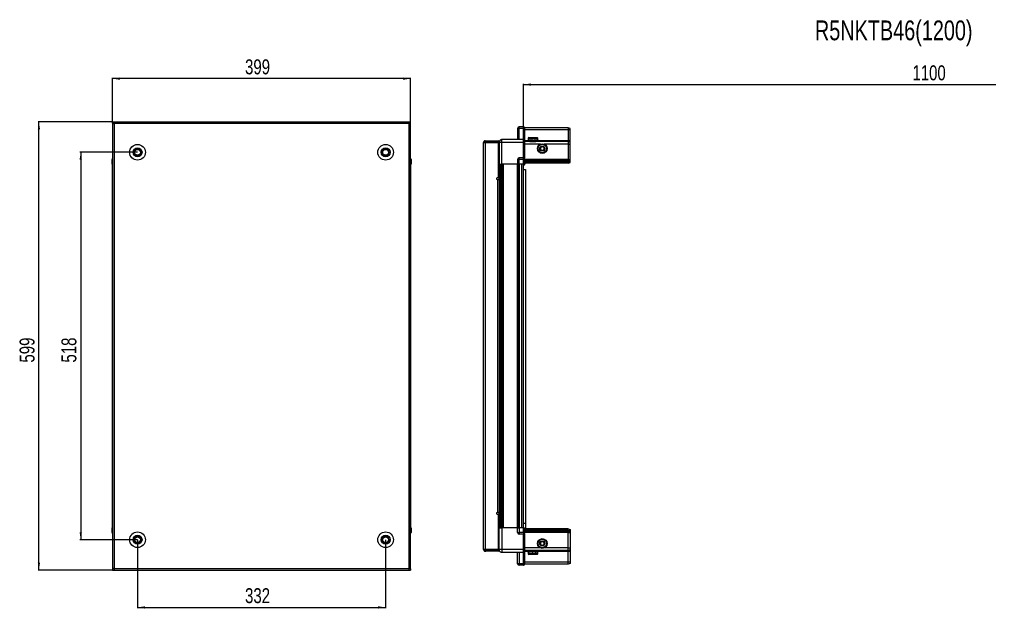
# Model space of a CAD drawing. Header units: millimetres. Extents: x 1021 to 3468, y -487 to 1579.
# Drawn here: x 1021 to 2319, y 792 to 1579 of the extents above; entities that cross this region are included whole.
import ezdxf

# ---------------------------------------------------------------- set-up
doc = ezdxf.new("R2010")
doc.units = ezdxf.units.MM
doc.layers.add('FORMAT', color=7, linetype='Continuous')
doc.styles.add('SLDTEXTSTYLE0', font='TXT', dxfattribs={"width": 0.75})
doc.dimstyles.new('SLDDIMSTYLE0', dxfattribs={"dimtxt": 20, "dimasz": 10, "dimexe": 0, "dimexo": 0.0625, "dimgap": 5, "dimtad": 2, "dimdec": 1, "dimrnd": 1e-09, "dimzin": 12, "dimdsep": 46, "dimtxsty": 'SLDTEXTSTYLE0', "dimsah": 1, "dimcen": 0.09, "dimadec": 0, "dimazin": 3, "dimtfac": 1, "dimtofl": 0, "dimtmove": 0, "dimatfit": 3, "dimfxl": 0, "dimfrac": 2, "dimtolj": 1, "dimtzin": 12, "dimarcsym": 0})

# ---------------------------------------------------------------- blocks, each defined once
blk = doc.blocks.new('_D')
at = {"layer": 'FORMAT'}
for p, q in [((1145.1, 1442.2), (1045.6, 1442.2)), ((1046.6, 843.2), (1046.6, 1442.2)), ((1145.1, 843.2), (1045.6, 843.2))]:
    blk.add_line(p, q, dxfattribs=at)
for points in [[(1046.6, 1442.2), (1045.1, 1432.2), (1048.2, 1432.2)], [(1046.6, 843.2), (1048.2, 853.2), (1045.1, 853.2)]]:
    blk.add_solid(points, dxfattribs=at)
at = {"layer": 'FORMAT', "insert": (1020.8, 1120.5), "char_height": 20, "attachment_point": 1, "rotation": 90, "style": 'SLDTEXTSTYLE0'}
blk.add_mtext('599', dxfattribs=at)
blk = doc.blocks.new('_D_1')
at = {"layer": 'FORMAT'}
for p, q in [((1145.1, 1442.2), (1145.1, 1501.2)), ((1544.1, 1500.2), (1145.1, 1500.2)), ((1544.1, 1442.2), (1544.1, 1501.2))]:
    blk.add_line(p, q, dxfattribs=at)
for points in [[(1145.1, 1500.2), (1155.1, 1498.6), (1155.1, 1501.7)], [(1544.1, 1500.2), (1534.1, 1501.7), (1534.1, 1498.6)]]:
    blk.add_solid(points, dxfattribs=at)
at = {"layer": 'FORMAT', "insert": (1322.5, 1525.9), "char_height": 20, "attachment_point": 1, "style": 'SLDTEXTSTYLE0'}
blk.add_mtext('399', dxfattribs=at)
blk = doc.blocks.new('_D_2')
at = {"layer": 'FORMAT'}
for p, q in [((1178.6, 883.7), (1178.6, 792.2)), ((1510.6, 883.7), (1510.6, 792.2)), ((1178.6, 793.2), (1510.6, 793.2))]:
    blk.add_line(p, q, dxfattribs=at)
for points in [[(1178.6, 793.2), (1188.6, 791.6), (1188.6, 794.7)], [(1510.6, 793.2), (1500.6, 794.7), (1500.6, 791.6)]]:
    blk.add_solid(points, dxfattribs=at)
at = {"layer": 'FORMAT', "insert": (1322.5, 818.9), "char_height": 20, "attachment_point": 1, "style": 'SLDTEXTSTYLE0'}
blk.add_mtext('332', dxfattribs=at)
blk = doc.blocks.new('_D_3')
at = {"layer": 'FORMAT'}
for p, q in [((1178.6, 1401.7), (1101.6, 1401.7)), ((1102.6, 1401.7), (1102.6, 883.7)), ((1178.6, 883.7), (1101.6, 883.7))]:
    blk.add_line(p, q, dxfattribs=at)
for points in [[(1102.6, 1401.7), (1101.1, 1391.7), (1104.2, 1391.7)], [(1102.6, 883.7), (1104.2, 893.7), (1101.1, 893.7)]]:
    blk.add_solid(points, dxfattribs=at)
at = {"layer": 'FORMAT', "insert": (1076.8, 1120.5), "char_height": 20, "attachment_point": 1, "rotation": 90, "style": 'SLDTEXTSTYLE0'}
blk.add_mtext('518', dxfattribs=at)
blk = doc.blocks.new('_D_4')
at = {"layer": 'FORMAT'}
for p, q in [((1695.1, 1385.7), (1695.1, 1493.2)), ((2795.1, 1385.7), (2795.1, 1493.2)), ((1695.1, 1492.2), (2795.1, 1492.2))]:
    blk.add_line(p, q, dxfattribs=at)
for points in [[(1695.1, 1492.2), (1705.1, 1490.6), (1705.1, 1493.7)], [(2795.1, 1492.2), (2785.1, 1493.7), (2785.1, 1490.6)]]:
    blk.add_solid(points, dxfattribs=at)
at = {"layer": 'FORMAT', "insert": (2215.6, 1517.9), "char_height": 20, "attachment_point": 1, "style": 'SLDTEXTSTYLE0'}
blk.add_mtext('1100', dxfattribs=at)

msp = doc.modelspace()

# ---------------------------------------------------------------- linework, layer by layer
at = {"color": 7, "linetype": 'Continuous', "lineweight": 25}
for p, q in [((1145.13, 1440.66), (1145.13, 1442.16)), ((1147.23, 1442.16), (1145.13, 1442.16)), ((1147.23, 1442.16), (1147.23, 1440.06)), ((1542.03, 1442.16), (1147.23, 1442.16)), ((1542.03, 1440.06), (1542.03, 1442.16)), ((1544.13, 1442.16), (1542.03, 1442.16)), ((1544.13, 1440.66), (1544.13, 1442.16)), ((1145.13, 1440.66), (1147.23, 1440.66)), ((1145.13, 1440.66), (1145.13, 1440.06)), ((1145.13, 1440.06), (1145.13, 845.26)), ((1145.13, 1440.06), (1147.23, 1440.06)), ((1542.03, 1440.66), (1544.13, 1440.66)), ((1542.03, 1440.06), (1544.13, 1440.06)), ((1544.13, 1440.06), (1544.13, 1440.66)), ((1544.13, 845.26), (1544.13, 1440.06)), ((1687.28, 1433.66), (1687.28, 1418.66)), ((1695.28, 1435.66), (1689.28, 1435.66)), ((1695.28, 1435.66), (1695.62, 1435.66)), ((1695.28, 1435.66), (1695.28, 1433.66)), ((1695.28, 1418.86), (1695.28, 1433.66)), ((1695.28, 1418.86), (1695.28, 1433.66)), ((1696.48, 1435.16), (1695.62, 1435.66)), ((1696.48, 1433.66), (1696.48, 1435.16)), ((1754.78, 1434.16), (1696.48, 1434.16)), ((1696.48, 1433.66), (1696.48, 1418.86)), ((1754.78, 1431.66), (1696.48, 1431.66)), ((1754.78, 1434.16), (1754.78, 1431.66)), ((1757.78, 1433.36), (1754.78, 1434.16)), ((1754.78, 1431.66), (1754.78, 1417.16)), ((1757.78, 1431.51), (1754.78, 1431.66)), ((1757.78, 1431.51), (1757.78, 1433.36)), ((1757.78, 1417.16), (1757.78, 1431.51)), ((1643.88, 1415.41), (1643.88, 1416.91)), ((1643.88, 1416.91), (1644.78, 1416.91)), ((1643.88, 1415.41), (1644.78, 1415.41)), ((1644.78, 1416.91), (1661.28, 1416.91)), ((1644.78, 1415.41), (1644.78, 1416.91)), ((1644.78, 1415.41), (1661.28, 1415.41)), ((1661.28, 1415.41), (1661.28, 1416.91)), ((1695.28, 1418.66), (1666.28, 1418.66)), ((1695.28, 1418.66), (1695.28, 1418.86)), ((1695.28, 1418.66), (1696.48, 1418.66)), ((1695.28, 1414.66), (1695.28, 1418.66)), ((1696.48, 1418.86), (1696.48, 1418.66)), ((1696.48, 1418.66), (1696.48, 1414.66)), ((1754.78, 1416.16), (1696.48, 1416.16)), ((1701.28, 1420.56), (1701.28, 1418.16)), ((1701.28, 1418.16), (1701.28, 1417.66)), ((1701.28, 1417.66), (1701.42, 1417.66)), ((1701.61, 1418.16), (1701.42, 1418.16)), ((1701.42, 1418.16), (1701.42, 1417.66)), ((1701.42, 1417.66), (1701.61, 1417.66)), ((1701.61, 1418.16), (1701.61, 1417.66)), ((1701.61, 1417.66), (1702.14, 1417.66)), ((1702.08, 1421.36), (1709.25, 1421.36)), ((1702.54, 1418.16), (1702.14, 1418.16)), ((1702.14, 1418.16), (1702.14, 1417.66)), ((1702.14, 1417.66), (1702.54, 1417.66)), ((1702.54, 1418.16), (1702.54, 1417.66)), ((1702.54, 1417.66), (1703.41, 1417.66)), ((1703.38, 1417.66), (1703.38, 1417.56)), ((1703.38, 1417.56), (1712.18, 1417.56)), ((1703.98, 1418.16), (1703.41, 1418.16)), ((1703.41, 1418.16), (1703.41, 1417.66)), ((1703.41, 1417.66), (1703.98, 1417.66)), ((1703.78, 1417.16), (1704.47, 1416.68)), ((1703.78, 1417.16), (1708.81, 1417.16)), ((1704.47, 1416.68), (1703.78, 1416.2)), ((1703.78, 1416.2), (1703.78, 1416.16)), ((1703.78, 1416.2), (1708.81, 1416.2)), ((1703.98, 1418.16), (1703.98, 1417.66)), ((1703.98, 1417.66), (1705.1, 1417.66)), ((1704.47, 1416.68), (1708.64, 1416.68)), ((1705.79, 1418.16), (1705.1, 1418.16)), ((1705.1, 1418.16), (1705.1, 1417.66)), ((1705.1, 1417.66), (1705.79, 1417.66)), ((1705.79, 1418.16), (1705.79, 1417.66)), ((1705.79, 1417.66), (1707.07, 1417.66)), ((1707.8, 1418.16), (1707.07, 1418.16)), ((1707.07, 1418.16), (1707.07, 1417.66)), ((1707.07, 1417.66), (1707.3, 1417.66)), ((1707.3, 1418.16), (1707.3, 1417.66)), ((1707.8, 1418.16), (1707.8, 1417.66)), ((1707.8, 1418.16), (1707.8, 1417.66)), ((1707.8, 1417.66), (1709.1, 1417.66)), ((1707.8, 1417.66), (1707.8, 1417.66)), ((1708.64, 1416.68), (1711.09, 1416.68)), ((1708.81, 1417.16), (1711.78, 1417.16)), ((1708.81, 1416.2), (1711.78, 1416.2)), ((1709.81, 1418.16), (1709.1, 1418.16)), ((1709.1, 1418.16), (1709.1, 1417.66)), ((1709.16, 1418.16), (1709.16, 1417.66)), ((1709.16, 1417.66), (1709.81, 1417.66)), ((1709.25, 1421.36), (1713.48, 1421.36)), ((1709.81, 1418.16), (1709.81, 1417.66)), ((1709.81, 1417.66), (1711, 1417.66)), ((1711.62, 1418.16), (1711, 1418.16)), ((1711, 1418.16), (1711, 1417.66)), ((1711, 1417.66), (1711.62, 1417.66)), ((1711.09, 1416.68), (1711.78, 1417.16)), ((1711.78, 1416.2), (1711.09, 1416.68)), ((1711.62, 1418.16), (1711.62, 1417.66)), ((1711.62, 1417.66), (1712.59, 1417.66)), ((1711.78, 1416.16), (1711.78, 1416.2)), ((1712.18, 1417.56), (1712.18, 1417.66)), ((1713.05, 1418.16), (1712.59, 1418.16)), ((1712.59, 1418.16), (1712.59, 1417.66)), ((1712.59, 1417.66), (1713.05, 1417.66)), ((1713.05, 1418.16), (1713.05, 1417.66)), ((1713.05, 1417.66), (1713.71, 1417.66)), ((1713.97, 1418.16), (1713.71, 1418.16)), ((1713.71, 1418.16), (1713.71, 1417.66)), ((1713.71, 1417.66), (1713.97, 1417.66)), ((1713.97, 1418.16), (1713.97, 1417.66)), ((1713.97, 1417.66), (1714.24, 1417.66)), ((1714.28, 1418.16), (1714.24, 1418.16)), ((1714.24, 1418.16), (1714.24, 1417.66)), ((1714.24, 1417.66), (1714.28, 1417.66)), ((1714.28, 1418.16), (1714.28, 1420.56)), ((1714.28, 1418.16), (1714.28, 1417.66)), ((1754.78, 1417.16), (1754.78, 1416.16)), ((1754.78, 1416.16), (1754.78, 1412.66)), ((1757.78, 1415.36), (1754.78, 1416.16)), ((1757.78, 1415.36), (1757.78, 1417.16)), ((1757.78, 1412.33), (1757.78, 1415.36)), ((1643.28, 1414.81), (1641.78, 1414.81)), ((1641.78, 1414.31), (1641.78, 1414.81)), ((1641.78, 871.01), (1641.78, 1414.31)), ((1643.88, 1414.91), (1661.28, 1414.91)), ((1662.78, 1414.91), (1661.28, 1414.91)), ((1661.28, 1414.91), (1661.28, 1367.41)), ((1662.78, 1414.66), (1662.78, 1385.66)), ((1695.28, 1394.36), (1695.28, 1414.66)), ((1696.48, 1414.66), (1696.48, 1394.36)), ((1717.78, 1412.66), (1696.48, 1412.66)), ((1754.78, 1412.66), (1722.78, 1412.66)), ((1754.78, 1412.66), (1754.78, 1392.16)), ((1754.78, 1412.66), (1757.78, 1412.33)), ((1757.78, 1392.16), (1757.78, 1412.33)), ((1144.63, 1392.16), (1144.63, 1385.66)), ((1144.63, 1385.66), (1144.63, 1392.16)), ((1544.13, 1393.49), (1544.13, 1393.49)), ((1544.63, 1392.16), (1544.63, 1385.66)), ((1544.63, 1385.66), (1544.63, 1392.16)), ((1687.28, 1392.16), (1687.28, 1385.66)), ((1695.28, 1394.16), (1689.28, 1394.16)), ((1695.28, 1394.16), (1695.28, 1394.36)), ((1695.28, 1394.16), (1695.28, 1392.16)), ((1695.28, 1394.16), (1696.48, 1394.16)), ((1695.28, 1385.66), (1695.28, 1392.16)), ((1695.28, 1385.66), (1695.28, 1392.16)), ((1695.62, 1385.66), (1695.62, 1392.16)), ((1696.48, 1394.36), (1696.48, 1394.16)), ((1696.48, 1393.49), (1696.48, 1394.16)), ((1696.48, 1393.49), (1696.48, 1385.66)), ((1754.78, 1391.16), (1696.48, 1391.16)), ((1754.78, 1390.16), (1696.48, 1390.16)), ((1754.78, 1392.16), (1754.78, 1391.16)), ((1754.78, 1391.16), (1754.78, 1390.16)), ((1754.78, 1391.16), (1757.78, 1390.36)), ((1754.78, 1390.16), (1754.78, 1388.66)), ((1754.78, 1390.16), (1757.78, 1389.62)), ((1757.78, 1390.36), (1757.78, 1392.16)), ((1757.78, 1389.62), (1757.78, 1390.36)), ((1757.78, 1389.12), (1757.78, 1389.62)), ((1144.63, 1385.66), (1144.63, 1385.66)), ((1145.13, 1385.66), (1144.63, 1385.66)), ((1144.78, 1385.66), (1144.78, 899.66)), ((1544.13, 1385.66), (1544.63, 1385.66)), ((1544.48, 899.66), (1544.48, 1385.66)), ((1544.63, 1385.66), (1544.63, 1385.66)), ((1544.63, 1385.66), (1544.63, 1385.66)), ((1661.28, 1388.41), (1662.78, 1388.41)), ((1662.78, 1385.66), (1661.28, 1385.66)), ((1663.43, 899.66), (1663.43, 1385.66)), ((1665.23, 1385.66), (1665.23, 899.66)), ((1665.26, 1385.66), (1665.26, 899.66)), ((1687.28, 1385.66), (1666.28, 1385.66)), ((1687.28, 1385.66), (1689.28, 1385.66)), ((1687.93, 899.66), (1687.93, 1385.66)), ((1695.28, 1385.66), (1689.28, 1385.66)), ((1695.13, 899.66), (1695.13, 1385.66)), ((1695.13, 1378.66), (1697.63, 1378.66)), ((1695.28, 1385.66), (1695.62, 1385.66)), ((1695.28, 1385.66), (1695.28, 1385.66)), ((1696.48, 1385.66), (1695.62, 1385.66)), ((1695.62, 1385.66), (1695.62, 1385.66)), ((1754.78, 1388.66), (1696.48, 1388.66)), ((1754.78, 1387.16), (1696.48, 1387.16)), ((1697.63, 1378.66), (1697.63, 905.16)), ((1754.78, 1388.66), (1757.78, 1389.12)), ((1754.78, 1388.66), (1754.78, 1387.16)), ((1754.78, 1387.16), (1757.78, 1387.97)), ((1757.78, 1387.97), (1757.78, 1389.12)), ((1661.28, 1367.41), (1659.93, 1367.41)), ((1659.93, 1365.41), (1660.68, 1365.41)), ((1660.68, 1365.41), (1662.78, 1365.41)), ((1662.78, 1365.41), (1662.78, 919.91)), ((1660.68, 919.91), (1659.93, 919.91)), ((1659.93, 917.91), (1661.28, 917.91)), ((1662.78, 919.91), (1660.68, 919.91)), ((1661.28, 917.91), (1661.28, 870.41)), ((1144.63, 893.16), (1144.63, 899.66)), ((1144.63, 899.66), (1144.63, 899.66)), ((1144.63, 899.66), (1144.63, 899.66)), ((1144.63, 899.66), (1144.63, 893.16)), ((1145.13, 899.66), (1144.63, 899.66)), ((1544.13, 899.66), (1544.63, 899.66)), ((1544.63, 899.66), (1544.63, 899.66)), ((1544.63, 893.16), (1544.63, 899.66)), ((1544.63, 899.66), (1544.63, 893.16)), ((1662.78, 899.66), (1661.28, 899.66)), ((1662.78, 896.91), (1661.28, 896.91)), ((1662.78, 870.66), (1662.78, 899.66)), ((1687.28, 899.66), (1666.28, 899.66)), ((1687.28, 893.16), (1687.28, 899.66)), ((1687.28, 899.66), (1689.28, 899.66)), ((1695.28, 899.66), (1689.28, 899.66)), ((1697.63, 905.16), (1695.13, 905.16)), ((1695.28, 893.16), (1695.28, 899.66)), ((1695.28, 899.66), (1695.62, 899.66)), ((1695.62, 893.16), (1695.62, 899.66)), ((1695.62, 899.66), (1696.48, 899.66)), ((1696.48, 899.66), (1696.48, 891.84)), ((1754.78, 898.16), (1696.48, 898.16)), ((1754.78, 896.66), (1696.48, 896.66)), ((1697.63, 905.16), (1697.63, 898.16)), ((1754.78, 896.66), (1754.78, 898.16)), ((1754.78, 898.16), (1757.78, 897.36)), ((1754.78, 895.16), (1754.78, 896.66)), ((1754.78, 896.66), (1757.78, 896.21)), ((1757.78, 897.36), (1757.78, 896.21)), ((1757.78, 896.21), (1757.78, 895.71)), ((1145.13, 891.84), (1145.13, 891.84)), ((1695.28, 891.16), (1689.28, 891.16)), ((1695.28, 893.16), (1695.28, 891.16)), ((1695.28, 893.16), (1695.28, 891.16)), ((1695.28, 891.16), (1696.48, 891.16)), ((1695.28, 890.96), (1695.28, 891.16)), ((1695.28, 870.66), (1695.28, 890.96)), ((1754.78, 895.16), (1696.48, 895.16)), ((1754.78, 894.16), (1696.48, 894.16)), ((1696.48, 891.16), (1696.48, 891.84)), ((1696.48, 891.16), (1696.48, 890.96)), ((1696.48, 890.96), (1696.48, 870.66)), ((1754.78, 895.16), (1757.78, 895.71)), ((1754.78, 894.16), (1754.78, 895.16)), ((1754.78, 894.16), (1757.78, 894.97)), ((1754.78, 893.16), (1754.78, 894.16)), ((1754.78, 872.66), (1754.78, 893.16)), ((1757.78, 895.71), (1757.78, 894.97)), ((1757.78, 894.97), (1757.78, 893.16)), ((1757.78, 893.16), (1757.78, 873)), ((1641.78, 870.51), (1641.78, 871.01)), ((1643.28, 870.51), (1641.78, 870.51)), ((1661.28, 870.41), (1643.88, 870.41)), ((1643.88, 869.91), (1643.88, 868.41)), ((1643.88, 869.91), (1644.78, 869.91)), ((1661.28, 869.91), (1644.78, 869.91)), ((1644.78, 869.91), (1644.78, 868.41)), ((1661.28, 870.41), (1662.78, 870.41)), ((1661.28, 869.91), (1661.28, 868.41)), ((1695.28, 866.66), (1695.28, 870.66)), ((1717.78, 872.66), (1696.48, 872.66)), ((1696.48, 870.66), (1696.48, 866.66)), ((1754.78, 872.66), (1722.78, 872.66)), ((1754.78, 872.66), (1757.78, 873)), ((1754.78, 869.16), (1754.78, 872.66)), ((1757.78, 869.97), (1754.78, 869.16)), ((1757.78, 873), (1757.78, 869.97)), ((1757.78, 869.97), (1757.78, 868.16)), ((1643.88, 868.41), (1644.78, 868.41)), ((1661.28, 868.41), (1644.78, 868.41)), ((1695.28, 866.66), (1666.28, 866.66)), ((1687.28, 851.66), (1687.28, 866.66)), ((1695.28, 866.66), (1696.48, 866.66)), ((1695.28, 866.46), (1695.28, 866.66)), ((1695.28, 851.66), (1695.28, 866.46)), ((1754.78, 869.16), (1696.48, 869.16)), ((1696.48, 866.66), (1696.48, 866.46)), ((1696.48, 866.46), (1696.48, 851.66)), ((1701.28, 867.66), (1701.28, 864.76)), ((1701.38, 867.66), (1701.28, 867.66)), ((1701.38, 867.16), (1701.38, 867.66)), ((1701.55, 867.66), (1701.38, 867.66)), ((1701.38, 867.16), (1701.55, 867.16)), ((1701.55, 867.16), (1701.55, 867.66)), ((1702.04, 867.66), (1701.55, 867.66)), ((1702.04, 867.16), (1702.04, 867.66)), ((1702.42, 867.66), (1702.04, 867.66)), ((1702.04, 867.16), (1702.42, 867.16)), ((1702.23, 863.96), (1702.08, 863.96)), ((1713.48, 863.96), (1702.23, 863.96)), ((1702.42, 867.16), (1702.42, 867.66)), ((1703.26, 867.66), (1702.42, 867.66)), ((1703.26, 867.16), (1703.26, 867.66)), ((1703.81, 867.66), (1703.26, 867.66)), ((1703.26, 867.16), (1703.81, 867.16)), ((1703.38, 867.76), (1703.38, 867.66)), ((1708.78, 867.76), (1703.38, 867.76)), ((1703.78, 869.16), (1703.78, 869.13)), ((1703.78, 869.13), (1704.47, 868.65)), ((1703.89, 869.13), (1703.78, 869.13)), ((1704.47, 868.65), (1703.78, 868.16)), ((1703.89, 868.16), (1703.78, 868.16)), ((1703.81, 867.16), (1703.81, 867.66)), ((1704.92, 867.66), (1703.81, 867.66)), ((1711.78, 869.13), (1703.89, 869.13)), ((1711.78, 868.16), (1703.89, 868.16)), ((1704.56, 868.65), (1704.47, 868.65)), ((1711.09, 868.65), (1704.56, 868.65)), ((1704.92, 867.16), (1704.92, 867.66)), ((1705.6, 867.66), (1704.92, 867.66)), ((1704.92, 867.16), (1705.6, 867.16)), ((1705.6, 867.16), (1705.6, 867.66)), ((1706.86, 867.66), (1705.6, 867.66)), ((1706.86, 867.16), (1706.86, 867.66)), ((1707.16, 867.66), (1706.86, 867.66)), ((1706.86, 867.16), (1707.6, 867.16)), ((1707.16, 867.16), (1707.16, 867.66)), ((1707.6, 867.16), (1707.6, 867.66)), ((1708.9, 867.66), (1707.6, 867.66)), ((1712.18, 867.76), (1708.78, 867.76)), ((1708.9, 867.16), (1708.9, 867.66)), ((1708.9, 867.16), (1709.61, 867.16)), ((1709.02, 867.16), (1709.02, 867.66)), ((1709.61, 867.66), (1709.02, 867.66)), ((1709.61, 867.16), (1709.61, 867.66)), ((1710.82, 867.66), (1709.61, 867.66)), ((1710.82, 867.16), (1710.82, 867.66)), ((1711.45, 867.66), (1710.82, 867.66)), ((1710.82, 867.16), (1711.45, 867.16)), ((1711.09, 868.65), (1711.78, 869.13)), ((1711.78, 868.16), (1711.09, 868.65)), ((1711.45, 867.16), (1711.45, 867.66)), ((1712.45, 867.66), (1711.45, 867.66)), ((1711.78, 869.13), (1711.78, 869.16)), ((1712.18, 867.66), (1712.18, 867.76)), ((1712.45, 867.16), (1712.45, 867.66)), ((1712.93, 867.66), (1712.45, 867.66)), ((1712.45, 867.16), (1712.93, 867.16)), ((1712.93, 867.16), (1712.93, 867.66)), ((1713.62, 867.66), (1712.93, 867.66)), ((1713.62, 867.16), (1713.62, 867.66)), ((1713.91, 867.66), (1713.62, 867.66)), ((1713.62, 867.16), (1713.91, 867.16)), ((1713.91, 867.16), (1713.91, 867.66)), ((1714.22, 867.66), (1713.91, 867.66)), ((1714.22, 867.16), (1714.22, 867.66)), ((1714.28, 867.66), (1714.22, 867.66)), ((1714.22, 867.16), (1714.28, 867.16)), ((1714.28, 864.76), (1714.28, 867.66)), ((1714.28, 867.16), (1714.28, 867.66)), ((1714.28, 867.66), (1714.28, 867.66)), ((1754.78, 868.16), (1754.78, 869.16)), ((1754.78, 853.66), (1754.78, 868.16)), ((1757.78, 868.16), (1757.78, 853.82)), ((1147.23, 845.26), (1145.13, 845.26)), ((1145.13, 845.26), (1145.13, 844.66)), ((1145.13, 844.66), (1145.13, 843.16)), ((1147.23, 844.66), (1145.13, 844.66)), ((1147.23, 845.26), (1147.23, 843.16)), ((1542.03, 843.16), (1542.03, 845.26)), ((1544.13, 845.26), (1542.03, 845.26)), ((1544.13, 844.66), (1542.03, 844.66)), ((1544.13, 844.66), (1544.13, 845.26)), ((1544.13, 844.66), (1544.13, 843.16)), ((1695.28, 849.66), (1689.28, 849.66)), ((1695.28, 851.66), (1695.28, 849.66)), ((1695.28, 849.66), (1695.62, 849.66)), ((1695.28, 849.66), (1695.28, 849.66)), ((1695.28, 849.66), (1695.62, 849.66)), ((1695.62, 849.66), (1696.48, 850.16)), ((1695.62, 849.66), (1696.48, 850.16)), ((1754.78, 853.66), (1696.48, 853.66)), ((1696.48, 850.16), (1696.48, 851.66)), ((1754.78, 851.16), (1696.48, 851.16)), ((1757.78, 853.82), (1754.78, 853.66)), ((1754.78, 851.16), (1754.78, 853.66)), ((1757.78, 851.97), (1754.78, 851.16)), ((1757.78, 853.82), (1757.78, 851.97)), ((1145.13, 843.16), (1147.23, 843.16)), ((1147.23, 843.16), (1542.03, 843.16)), ((1542.03, 843.16), (1544.13, 843.16))]:
    msp.add_line(p, q, dxfattribs=at)
at = {"color": 8, "linetype": 'Continuous', "lineweight": 18}
for p, q in [((1542.03, 1440.06), (1147.23, 1440.06)), ((1147.23, 1440.06), (1147.23, 845.26)), ((1542.03, 845.26), (1542.03, 1440.06)), ((1689.28, 1433.66), (1687.28, 1433.66)), ((1689.28, 1433.66), (1689.28, 1435.66)), ((1689.28, 1418.66), (1689.28, 1433.66)), ((1695.28, 1433.66), (1689.28, 1433.66)), ((1695.28, 1433.66), (1696.48, 1433.66)), ((1695.28, 1418.86), (1696.48, 1418.86)), ((1703.78, 1417.16), (1696.48, 1417.16)), ((1701.28, 1420.56), (1709.46, 1420.56)), ((1709.46, 1420.56), (1714.28, 1420.56)), ((1754.78, 1417.16), (1711.78, 1417.16)), ((1757.78, 1417.16), (1754.78, 1417.16)), ((1643.88, 1414.91), (1643.88, 870.41)), ((1666.28, 1385.66), (1666.28, 1414.66)), ((1695.28, 1414.66), (1666.28, 1414.66)), ((1695.28, 1414.66), (1696.48, 1414.66)), ((1145.13, 1392.16), (1144.63, 1392.16)), ((1544.13, 1392.16), (1544.63, 1392.16)), ((1687.28, 1392.16), (1689.28, 1392.16)), ((1689.28, 1392.16), (1689.28, 1394.16)), ((1689.28, 1385.66), (1689.28, 1392.16)), ((1695.28, 1392.16), (1689.28, 1392.16)), ((1695.28, 1394.36), (1696.48, 1394.36)), ((1695.28, 1392.16), (1695.62, 1392.16)), ((1754.78, 1392.16), (1696.48, 1392.16)), ((1754.78, 1392.16), (1757.78, 1392.16)), ((1662.78, 1365.41), (1662.78, 1385.66)), ((1664.02, 1385.66), (1664.02, 899.66)), ((1666.47, 899.66), (1666.47, 1385.66)), ((1667.88, 1385.66), (1667.88, 899.66)), ((1687.28, 899.66), (1687.28, 1385.66)), ((1689.93, 899.66), (1689.93, 1385.66)), ((1693.13, 899.66), (1693.13, 1385.66)), ((1695.28, 1385.66), (1695.62, 1385.66)), ((1660.68, 919.91), (1660.68, 1365.41)), ((1662.78, 899.66), (1662.78, 919.91)), ((1666.28, 899.66), (1666.28, 870.66)), ((1689.28, 899.66), (1689.28, 893.16)), ((1145.13, 893.16), (1144.63, 893.16)), ((1544.13, 893.16), (1544.63, 893.16)), ((1687.28, 893.16), (1689.28, 893.16)), ((1689.28, 893.16), (1689.28, 891.16)), ((1695.28, 893.16), (1689.28, 893.16)), ((1695.28, 893.16), (1695.62, 893.16)), ((1696.48, 890.96), (1695.28, 890.96)), ((1754.78, 893.16), (1696.48, 893.16)), ((1754.78, 893.16), (1757.78, 893.16)), ((1695.28, 870.66), (1666.28, 870.66)), ((1695.28, 870.66), (1696.48, 870.66)), ((1689.28, 866.66), (1689.28, 851.66)), ((1696.48, 866.46), (1695.28, 866.46)), ((1703.78, 868.16), (1696.48, 868.16)), ((1701.45, 864.76), (1701.28, 864.76)), ((1714.28, 864.76), (1701.45, 864.76)), ((1754.78, 868.16), (1711.78, 868.16)), ((1757.78, 868.16), (1754.78, 868.16)), ((1147.23, 845.26), (1542.03, 845.26)), ((1689.28, 851.66), (1687.28, 851.66)), ((1689.28, 851.66), (1689.28, 849.66)), ((1695.28, 851.66), (1689.28, 851.66)), ((1695.28, 851.66), (1696.48, 851.66))]:
    msp.add_line(p, q, dxfattribs=at)
at = {"color": 7, "linetype": 'Continuous', "lineweight": 25}
for centre, radius in [((1178.63, 1401.66), 10.5), ((1178.63, 1401.66), 6), ((1178.63, 1401.66), 3.9), ((1510.63, 1401.66), 10.5), ((1510.63, 1401.66), 6), ((1510.63, 1401.66), 3.9), ((1720.28, 1406.66), 6.5), ((1720.28, 1406.66), 3.46), ((1178.63, 883.66), 10.5), ((1178.63, 883.66), 6), ((1178.63, 883.66), 3.9), ((1510.63, 883.66), 10.5), ((1510.63, 883.66), 6), ((1510.63, 883.66), 3.9), ((1720.28, 878.66), 6.5), ((1720.28, 878.66), 3.46)]:
    msp.add_circle(centre, radius, dxfattribs=at)
at = {"color": 8, "linetype": 'Continuous', "lineweight": 18}
for centre in [(1720.28, 1406.66), (1720.28, 878.66)]:
    msp.add_circle(centre, 5.7, dxfattribs=at)
at = {"color": 7, "linetype": 'Continuous', "lineweight": 25}
for centre, radius, start, end in [((1689.28, 1433.66), 2, 90, 180), ((1661.18, 1414.81), 0.6, 9.59407, 90), ((1661.18, 1414.81), 2.1, 32.2369, 87.2706), ((1702.08, 1420.56), 0.8, 90, 180), ((1703.38, 1417.16), 0.4, 0, 90), ((1712.18, 1417.16), 0.4, 90, 180), ((1713.48, 1420.56), 0.8, 0, 90), ((1178.63, 1401.66), 4.62, 120, 180), ((1178.63, 1401.66), 4.62, 60, 120), ((1178.63, 1401.66), 4.62, 360, 60), ((1510.63, 1401.66), 4.62, 120, 180), ((1510.63, 1401.66), 4.62, 60, 120), ((1510.63, 1401.66), 4.62, 0, 60), ((1643.78, 1414.41), 0.5, 90, 117.7907), ((1720.28, 1406.66), 2.5, 161.00659, 221.00659), ((1720.28, 1406.66), 2.5, 101.00659, 161.00659), ((1720.28, 1406.66), 2.5, 221.00659, 281.00659), ((1720.28, 1406.66), 2.5, 41.00659, 101.00659), ((1720.28, 1406.66), 2.5, 281.00659, 341.00659), ((1720.28, 1406.66), 2.5, 341.00659, 41.00659), ((1146.63, 1392.16), 2, 138.59038, 180), ((1178.63, 1401.66), 4.62, 180, 240), ((1178.63, 1401.66), 4.62, 240, 300), ((1178.63, 1401.66), 4.62, 300, 360), ((1510.63, 1401.66), 4.62, 180, 240), ((1510.63, 1401.66), 4.62, 240, 300), ((1510.63, 1401.66), 4.62, 300, 0), ((1542.63, 1392.16), 2, 33.78451, 41.40962), ((1542.63, 1392.16), 2, 0, 41.40962), ((1542.63, 1392.16), 2, 360, 19.56674), ((1689.28, 1392.16), 2, 90, 180), ((1692.63, 1388.31), 5, 300, 346.70293), ((1659.93, 1366.41), 1, 90, 270), ((1659.93, 918.91), 1, 90, 270), ((1146.63, 893.16), 2, 180, 221.40962), ((1146.63, 893.16), 2, 180, 221.40962), ((1178.63, 883.66), 4.62, 120, 180), ((1178.63, 883.66), 4.62, 180, 240), ((1178.63, 883.66), 4.62, 60, 120), ((1178.63, 883.66), 4.62, 360, 60), ((1178.63, 883.66), 4.62, 300, 360), ((1510.63, 883.66), 4.62, 120, 180), ((1510.63, 883.66), 4.62, 180, 240), ((1510.63, 883.66), 4.62, 60, 120), ((1510.63, 883.66), 4.62, 360, 60), ((1510.63, 883.66), 4.62, 300, 360), ((1542.63, 893.16), 2, 318.57492, 360), ((1542.63, 893.16), 2, 318.59038, 0), ((1689.28, 893.16), 2, 180, 270), ((1178.63, 883.66), 4.62, 240, 300), ((1510.63, 883.66), 4.62, 240, 300), ((1643.78, 870.91), 0.5, 243.58436, 270), ((1661.18, 870.51), 0.6, 270, 350.40593), ((1720.28, 878.66), 2.5, 127.98423, 187.98423), ((1720.28, 878.66), 2.5, 187.98423, 247.98423), ((1720.28, 878.66), 2.5, 67.98423, 127.98423), ((1720.28, 878.66), 2.5, 247.98423, 307.98423), ((1720.28, 878.66), 2.5, 7.98423, 67.98423), ((1720.28, 878.66), 2.5, 307.98423, 7.98423), ((1661.18, 870.51), 2.1, 272.7294, 327.8305), ((1702.08, 864.76), 0.8, 180, 270), ((1703.38, 868.16), 0.4, 270, 0), ((1712.18, 868.16), 0.4, 180, 270), ((1713.48, 864.76), 0.8, 270, 360), ((1689.28, 851.66), 2, 180, 270)]:
    msp.add_arc(centre, radius, start, end, dxfattribs=at)
for centre, start_param, end_param in [((1699.08, 1392.16), 2.4188584, 3.1415927), ((1699.08, 893.16), 3.1415927, 3.8643269)]:
    msp.add_ellipse(centre, major_axis=(3.46, 0), ratio=0.5773503, start_param=start_param, end_param=end_param, dxfattribs=at)
for points, knots in [([(1643.88, 1416.91), (1643.63, 1416.89), (1643.14, 1416.84), (1642.5, 1416.44), (1642.03, 1415.88), (1641.81, 1415.3), (1641.79, 1414.94), (1641.78, 1414.81)], [0, 0, 0, 0, 0.2302553, 0.4485219, 0.6667858, 0.8850496, 1, 1, 1, 1]), ([(1666.28, 1418.66), (1665.84, 1418.62), (1665.17, 1418.55), (1664.35, 1418.11), (1663.79, 1417.66), (1663.34, 1417.1), (1662.9, 1416.28), (1662.83, 1415.6), (1662.78, 1415.16)], [0, 0, 0, 0, 0.2394568, 0.3683607, 0.5, 0.6316393, 0.7605432, 1, 1, 1, 1]), ([(1174.01, 1401.66), (1174.34, 1402.24), (1174.91, 1403.22), (1175.73, 1404.64), (1176.14, 1405.35), (1176.32, 1405.66)], [0, 0, 0, 0, 0.4391308, 0.7513783, 1, 1, 1, 1]), ([(1176.32, 1405.66), (1176.52, 1405.66), (1177.22, 1405.66), (1178.53, 1405.66), (1179.92, 1405.66), (1180.67, 1405.66), (1180.94, 1405.66)], [0, 0, 0, 0, 0.1393293, 0.4852696, 0.8163565, 1, 1, 1, 1]), ([(1180.94, 1405.66), (1181.27, 1405.09), (1181.83, 1404.11), (1182.66, 1402.69), (1183.07, 1401.98), (1183.25, 1401.66)], [0, 0, 0, 0, 0.4391308, 0.7513783, 1, 1, 1, 1]), ([(1506.01, 1401.66), (1506.34, 1402.24), (1506.91, 1403.22), (1507.73, 1404.64), (1508.14, 1405.35), (1508.32, 1405.66)], [0, 0, 0, 0, 0.4391308, 0.7513783, 1, 1, 1, 1]), ([(1508.32, 1405.66), (1508.52, 1405.66), (1509.22, 1405.66), (1510.53, 1405.66), (1511.92, 1405.66), (1512.67, 1405.66), (1512.94, 1405.66)], [0, 0, 0, 0, 0.1393293, 0.4852696, 0.8163565, 1, 1, 1, 1]), ([(1512.94, 1405.66), (1513.27, 1405.09), (1513.83, 1404.11), (1514.66, 1402.69), (1515.07, 1401.98), (1515.25, 1401.66)], [0, 0, 0, 0, 0.4391308, 0.7513783, 1, 1, 1, 1]), ([(1641.78, 1414.31), (1641.81, 1414.36), (1641.86, 1414.45), (1642.26, 1414.58), (1642.81, 1414.71), (1643.39, 1414.82), (1643.76, 1414.89), (1643.88, 1414.91)], [0, 0, 0, 0, 0.2302553, 0.4485219, 0.6667858, 0.8850496, 1, 1, 1, 1]), ([(1662.78, 1415.16), (1662.78, 1415.16), (1662.78, 1415.14), (1662.78, 1415.03), (1662.78, 1414.86), (1662.78, 1414.73), (1662.78, 1414.66)], [0, 0, 0, 0, 0.2493943, 0.5003335, 0.7501667, 1, 1, 1, 1]), ([(1717.45, 1406.11), (1717.62, 1406.6), (1717.93, 1407.51), (1718.24, 1408.42), (1718.39, 1408.84)], [0, 0, 0, 0, 0.5346859, 1, 1, 1, 1]), ([(1719.34, 1403.93), (1719.12, 1404.19), (1718.58, 1404.82), (1717.92, 1405.57), (1717.53, 1406.02), (1717.45, 1406.11)], [0, 0, 0, 0, 0.3629006, 0.8668753, 1, 1, 1, 1]), ([(1718.39, 1408.84), (1718.9, 1408.94), (1719.84, 1409.13), (1720.78, 1409.31), (1721.22, 1409.39)], [0, 0, 0, 0, 0.5346859, 1, 1, 1, 1]), ([(1722.18, 1404.49), (1721.67, 1404.39), (1720.72, 1404.2), (1719.78, 1404.02), (1719.34, 1403.93)], [0, 0, 0, 0, 0.53468586, 1, 1, 1, 1]), ([(1721.22, 1409.39), (1721.3, 1409.3), (1721.7, 1408.85), (1722.35, 1408.1), (1722.89, 1407.48), (1723.12, 1407.22)], [0, 0, 0, 0, 0.1331247, 0.6370994, 1, 1, 1, 1]), ([(1723.12, 1407.22), (1722.95, 1406.73), (1722.64, 1405.82), (1722.32, 1404.91), (1722.18, 1404.49)], [0, 0, 0, 0, 0.5346859, 1, 1, 1, 1]), ([(1176.32, 1397.66), (1175.99, 1398.24), (1175.42, 1399.22), (1174.6, 1400.64), (1174.19, 1401.35), (1174.01, 1401.66)], [0, 0, 0, 0, 0.4391308, 0.7513783, 1, 1, 1, 1]), ([(1180.94, 1397.66), (1180.67, 1397.66), (1179.92, 1397.66), (1178.53, 1397.66), (1177.22, 1397.66), (1176.52, 1397.66), (1176.32, 1397.66)], [0, 0, 0, 0, 0.1836435, 0.5147304, 0.8606707, 1, 1, 1, 1]), ([(1183.25, 1401.66), (1182.92, 1401.09), (1182.35, 1400.11), (1181.53, 1398.69), (1181.12, 1397.98), (1180.94, 1397.66)], [0, 0, 0, 0, 0.4391308, 0.7513783, 1, 1, 1, 1]), ([(1508.32, 1397.66), (1507.99, 1398.24), (1507.42, 1399.22), (1506.6, 1400.64), (1506.19, 1401.35), (1506.01, 1401.66)], [0, 0, 0, 0, 0.4391308, 0.7513783, 1, 1, 1, 1]), ([(1512.94, 1397.66), (1512.67, 1397.66), (1511.92, 1397.66), (1510.53, 1397.66), (1509.22, 1397.66), (1508.52, 1397.66), (1508.32, 1397.66)], [0, 0, 0, 0, 0.1836435, 0.5147304, 0.8606707, 1, 1, 1, 1]), ([(1515.25, 1401.66), (1514.92, 1401.09), (1514.35, 1400.11), (1513.53, 1398.69), (1513.12, 1397.98), (1512.94, 1397.66)], [0, 0, 0, 0, 0.4391308, 0.7513783, 1, 1, 1, 1]), ([(1662.78, 1385.66), (1662.82, 1385.66), (1662.9, 1385.66), (1663.5, 1385.66), (1664.39, 1385.66), (1665.38, 1385.66), (1666.03, 1385.66), (1666.28, 1385.66)], [0, 0, 0, 0, 0.2146939, 0.4293877, 0.6440816, 0.8587754, 1, 1, 1, 1]), ([(1662.78, 899.66), (1662.82, 899.66), (1662.9, 899.66), (1663.5, 899.66), (1664.39, 899.66), (1665.38, 899.66), (1666.03, 899.66), (1666.28, 899.66)], [0, 0, 0, 0, 0.2146939, 0.4293877, 0.6440816, 0.8587754, 1, 1, 1, 1]), ([(1174.01, 883.66), (1174.34, 884.24), (1174.91, 885.22), (1175.73, 886.64), (1176.14, 887.35), (1176.32, 887.66)], [0, 0, 0, 0, 0.4391308, 0.7513783, 1, 1, 1, 1]), ([(1176.32, 879.66), (1175.99, 880.24), (1175.42, 881.22), (1174.6, 882.64), (1174.19, 883.35), (1174.01, 883.66)], [0, 0, 0, 0, 0.4391308, 0.7513783, 1, 1, 1, 1]), ([(1176.32, 887.66), (1176.52, 887.66), (1177.22, 887.66), (1178.53, 887.66), (1179.92, 887.66), (1180.67, 887.66), (1180.94, 887.66)], [0, 0, 0, 0, 0.1393293, 0.4852696, 0.8163565, 1, 1, 1, 1]), ([(1180.94, 887.66), (1181.27, 887.09), (1181.83, 886.11), (1182.66, 884.69), (1183.07, 883.98), (1183.25, 883.66)], [0, 0, 0, 0, 0.4391308, 0.7513783, 1, 1, 1, 1]), ([(1183.25, 883.66), (1182.92, 883.09), (1182.35, 882.11), (1181.53, 880.69), (1181.12, 879.98), (1180.94, 879.66)], [0, 0, 0, 0, 0.4391308, 0.7513783, 1, 1, 1, 1]), ([(1506.01, 883.66), (1506.34, 884.24), (1506.91, 885.22), (1507.73, 886.64), (1508.14, 887.35), (1508.32, 887.66)], [0, 0, 0, 0, 0.4391308, 0.7513783, 1, 1, 1, 1]), ([(1508.32, 879.66), (1507.99, 880.24), (1507.42, 881.22), (1506.6, 882.64), (1506.19, 883.35), (1506.01, 883.66)], [0, 0, 0, 0, 0.4391308, 0.7513783, 1, 1, 1, 1]), ([(1508.32, 887.66), (1508.52, 887.66), (1509.22, 887.66), (1510.53, 887.66), (1511.92, 887.66), (1512.67, 887.66), (1512.94, 887.66)], [0, 0, 0, 0, 0.1393293, 0.4852696, 0.8163565, 1, 1, 1, 1]), ([(1512.94, 887.66), (1513.27, 887.09), (1513.83, 886.11), (1514.66, 884.69), (1515.07, 883.98), (1515.25, 883.66)], [0, 0, 0, 0, 0.4391308, 0.7513783, 1, 1, 1, 1]), ([(1515.25, 883.66), (1514.92, 883.09), (1514.35, 882.11), (1513.53, 880.69), (1513.12, 879.98), (1512.94, 879.66)], [0, 0, 0, 0, 0.4391308, 0.7513783, 1, 1, 1, 1]), ([(1180.94, 879.66), (1180.67, 879.66), (1179.92, 879.66), (1178.53, 879.66), (1177.22, 879.66), (1176.52, 879.66), (1176.32, 879.66)], [0, 0, 0, 0, 0.1836435, 0.5147304, 0.8606707, 1, 1, 1, 1]), ([(1512.94, 879.66), (1512.67, 879.66), (1511.92, 879.66), (1510.53, 879.66), (1509.22, 879.66), (1508.52, 879.66), (1508.32, 879.66)], [0, 0, 0, 0, 0.1836435, 0.5147304, 0.8606707, 1, 1, 1, 1]), ([(1643.88, 870.41), (1643.63, 870.46), (1643.14, 870.55), (1642.5, 870.68), (1642.03, 870.81), (1641.81, 870.92), (1641.79, 870.99), (1641.78, 871.01)], [0, 0, 0, 0, 0.23025534, 0.4485219, 0.6667858, 0.88504963, 1, 1, 1, 1]), ([(1641.78, 870.51), (1641.81, 870.26), (1641.86, 869.77), (1642.26, 869.13), (1642.81, 868.66), (1643.39, 868.44), (1643.76, 868.42), (1643.88, 868.41)], [0, 0, 0, 0, 0.23025534, 0.4485219, 0.6667858, 0.88504963, 1, 1, 1, 1]), ([(1662.78, 870.16), (1662.78, 870.17), (1662.78, 870.18), (1662.78, 870.3), (1662.78, 870.47), (1662.78, 870.6), (1662.78, 870.66)], [0, 0, 0, 0, 0.2493943, 0.5003335, 0.7501667, 1, 1, 1, 1]), ([(1666.28, 866.66), (1665.84, 866.71), (1665.17, 866.78), (1664.35, 867.22), (1663.79, 867.67), (1663.34, 868.23), (1662.9, 869.05), (1662.83, 869.72), (1662.78, 870.16)], [0, 0, 0, 0, 0.2394568, 0.3683607, 0.5, 0.6316393, 0.7605432, 1, 1, 1, 1]), ([(1717.61, 879.75), (1718.01, 880.06), (1718.77, 880.66), (1719.53, 881.25), (1719.88, 881.52)], [0, 0, 0, 0, 0.5346859, 1, 1, 1, 1]), ([(1718.01, 876.89), (1717.99, 877.01), (1717.91, 877.6), (1717.77, 878.59), (1717.65, 879.4), (1717.61, 879.75)], [0, 0, 0, 0, 0.1331247, 0.6370994, 1, 1, 1, 1]), ([(1720.68, 875.81), (1720.21, 876), (1719.31, 876.36), (1718.42, 876.72), (1718.01, 876.89)], [0, 0, 0, 0, 0.5346859, 1, 1, 1, 1]), ([(1719.88, 881.52), (1720.36, 881.33), (1721.25, 880.97), (1722.14, 880.61), (1722.56, 880.44)], [0, 0, 0, 0, 0.53468586, 1, 1, 1, 1]), ([(1722.96, 877.58), (1722.55, 877.26), (1721.79, 876.67), (1721.04, 876.08), (1720.68, 875.81)], [0, 0, 0, 0, 0.5346859, 1, 1, 1, 1]), ([(1722.56, 880.44), (1722.61, 880.1), (1722.72, 879.28), (1722.86, 878.3), (1722.94, 877.71), (1722.96, 877.58)], [0, 0, 0, 0, 0.3629006, 0.8668753, 1, 1, 1, 1])]:
    msp.add_open_spline(points, degree=3, knots=knots, dxfattribs=at)
for points in [[(1643.88, 1415.41), (1643.8, 1415.41), (1643.65, 1415.39), (1643.45, 1415.25), (1643.31, 1415.05), (1643.29, 1414.89), (1643.28, 1414.81)], [(1643.28, 870.51), (1643.29, 870.44), (1643.31, 870.28), (1643.45, 870.08), (1643.65, 869.94), (1643.8, 869.92), (1643.88, 869.91)]]:
    msp.add_open_spline(points, degree=3, dxfattribs=at)
at = {"color": 8, "linetype": 'Continuous', "lineweight": 18}
for points in [[(1666.28, 1414.66), (1666.28, 1415.19), (1666.28, 1416.24), (1666.28, 1417.56), (1666.28, 1418.48), (1666.28, 1418.6), (1666.28, 1418.66)], [(1666.28, 870.66), (1666.28, 870.14), (1666.28, 869.09), (1666.28, 867.77), (1666.28, 866.84), (1666.28, 866.72), (1666.28, 866.66)]]:
    msp.add_open_spline(points, degree=3, dxfattribs=at)
for points in [[(1666.28, 1414.66), (1665.84, 1414.66), (1665.17, 1414.66), (1664.35, 1414.66), (1663.79, 1414.66), (1663.34, 1414.66), (1662.9, 1414.66), (1662.83, 1414.66), (1662.78, 1414.66)], [(1666.28, 870.66), (1665.84, 870.66), (1665.17, 870.66), (1664.35, 870.66), (1663.79, 870.66), (1663.34, 870.66), (1662.9, 870.66), (1662.83, 870.66), (1662.78, 870.66)]]:
    msp.add_open_spline(points, degree=3, knots=[0, 0, 0, 0, 0.2394568, 0.3683607, 0.5, 0.6316393, 0.7605432, 1, 1, 1, 1], dxfattribs=at)

# ---------------------------------------------------------------- texts
at = {"layer": 'FORMAT', "insert": (2085.15, 1577.91), "char_height": 26.4583, "attachment_point": 1, "style": 'SLDTEXTSTYLE0'}
msp.add_mtext('R5NKTB46(1200)', dxfattribs=at)

# ---------------------------------------------------------------- dimensions: what is measured, and where the dimension line sits
at = {"layer": 'FORMAT'}
dim = msp.add_linear_dim(base=(1145.13, 1500.16), p1=(1544.13, 1442.16), p2=(1145.13, 1442.16), dimstyle='SLDDIMSTYLE0', dxfattribs=at)
dim.commit()
dim.dimension.update_dxf_attribs({"geometry": '_D_1', "text_midpoint": (1344.63, 1500.16), "dimtype": 160})
for base, p1, p2, angle, picture, middle in [((2795.13, 1492.16), (1695.13, 1385.66), (2795.13, 1385.66), 0, '_D_4', (2245.13, 1492.16)), ((1046.63, 1442.16), (1145.13, 843.16), (1145.13, 1442.16), 90, '_D', (1046.63, 1142.66)), ((1102.63, 883.66), (1178.63, 1401.66), (1178.63, 883.66), 90, '_D_3', (1102.63, 1142.66)), ((1510.63, 793.16), (1178.63, 883.66), (1510.63, 883.66), 0, '_D_2', (1344.63, 793.16))]:
    dim = msp.add_linear_dim(base=base, p1=p1, p2=p2, angle=angle, dimstyle='SLDDIMSTYLE0', dxfattribs=at)
    dim.commit()
    dim.dimension.update_dxf_attribs({"geometry": picture, "text_midpoint": middle, "dimtype": 160})

doc.saveas('drawing.dxf')
